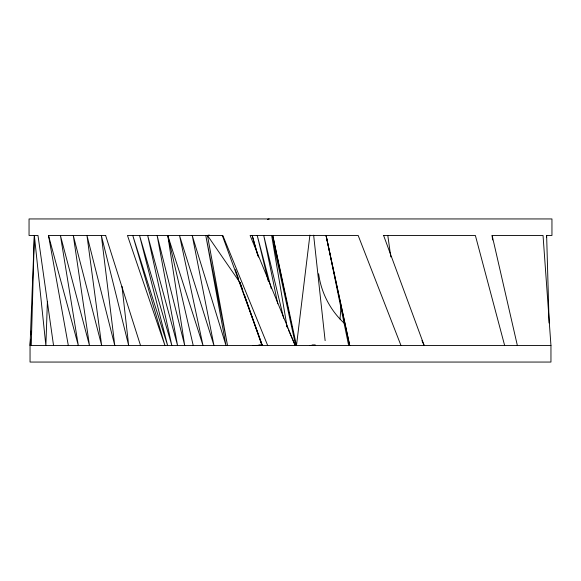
<?xml version="1.0" encoding="UTF-8"?>
<svg xmlns="http://www.w3.org/2000/svg" width="581" height="581" viewBox="0 0 581 581"><rect width="100%" height="100%" fill="white"/><g stroke="black" fill="none" stroke-linecap="round" stroke-linejoin="round"><path stroke-width="0.87" d="M31.243 345.542L34.366 235.458L45.87 345.542L47.41 301.328M34.366 235.458L30.045 345.542L30.045 362.057L550.955 362.057L550.955 345.542L543.039 235.458L492.129 235.458L492.535 239.968M30.502 339.224L30.045 345.542L550.955 345.542M30.822 334.714L31.083 331.105M339.987 319.005L341.025 307.284M546.445 237.266L546.634 235.458L551.95 235.458L551.95 218.943L29.05 218.943L29.05 235.458L37.976 235.458L53.546 345.542M309.905 235.109L296.484 345.542L272.729 235.458L295.685 345.542L271.647 235.458L287.058 326.747M267.71 345.542L222.835 235.458L127.464 235.458L164.953 345.542L132.773 235.458L167.633 345.542L139.534 235.458L171.86 345.542L147.676 235.458L177.575 345.542L157.117 235.458L184.722 345.542L167.764 235.458L203.016 345.542L179.507 235.458L213.975 345.542L192.217 235.458L226.002 345.542L205.776 235.458L227.534 345.542L207.475 235.458L209.211 234.993M267.391 219.407L269.134 218.943M262.358 345.237L252.858 345.528M309.608 345.528L315.425 345.158L312.062 345.012M68.333 345.542L48.492 235.458L105.72 235.458M383.351 235.458L475.374 235.458L504.664 345.542M258.908 344.94L262.351 345.085M344.199 323.203C330.248 310.37 321.119 292.526 318.628 273.753M207.475 235.458L240.323 283.114M421.937 340.611L424.203 345.542L383.598 235.458M286.578 325.68L287.66 328.163M288.379 329.819L295.206 345.542L250.12 235.458L358.165 235.458L400.992 345.542M222.32 235.458L262.336 345.542L244.514 295.192M239.982 282.395L242.705 290.072M235.341 269.591L238.638 278.982M239.837 282.395L261.98 345.542M105.626 235.458L140.537 345.542M258.407 257.129L252.176 235.458L257.804 255.553M48.492 235.458L78.326 345.542L60.409 235.458L89.481 345.542L73.279 235.458L101.675 345.542L86.968 235.458L114.784 345.542L101.341 235.458L128.677 345.542L122.003 286.469M271.291 288.75L257.223 235.458L268.306 281.255M283.659 318.243L263.738 235.458L277.733 303.819M167.764 235.458L193.233 345.542M492.129 235.458L517.373 345.542M326.115 235.458L348.658 345.542M387.803 235.458L390.81 256.94M313.638 235.174L325.128 340.633M546.634 235.458L549.118 322.985M349.726 345.542L326.035 235.458L349.726 345.542"/></g></svg>
